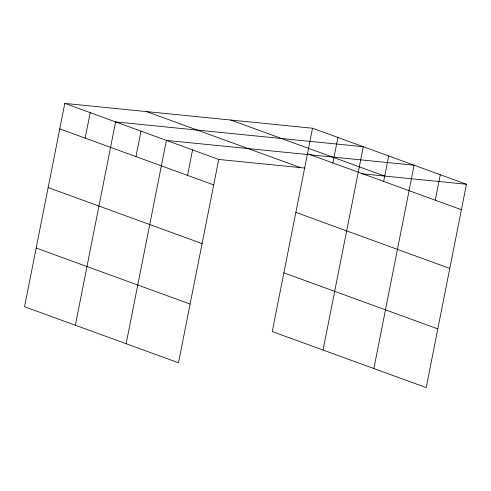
<?xml version="1.0" encoding="UTF-8"?>
<svg xmlns="http://www.w3.org/2000/svg" width="491" height="491" viewBox="0 0 491 491"><rect width="100%" height="100%" fill="white"/><g stroke="black" fill="none" stroke-linecap="round" stroke-linejoin="round"><path stroke-width="0.74" d="M64.806 103.411L24.55 306.734L178.485 362.769L218.74 159.446L64.806 103.411L312.515 128.231L466.45 184.266L426.194 387.589L272.26 331.554L312.515 128.231M85.164 138.112L90.209 112.66M75.35 325.226L115.606 121.903L363.315 146.723L323.06 350.046M135.964 156.604L141.003 131.152M126.144 343.718L166.406 140.395L307.556 154.536M187.531 175.379L192.57 149.921M332.873 162.932L337.918 137.48M383.674 181.425L388.712 155.972M373.854 368.538L414.116 165.215L309.06 154.69M435.241 200.199L440.28 174.741M218.74 159.446L304.997 168.094M361.394 173.74L466.45 184.266M230.776 120.043L384.705 176.079M307.476 153.689L461.411 209.725M146.551 111.604L300.486 167.64M295.858 212.382L449.787 268.424M59.767 128.869L213.702 184.904M283.884 272.855L437.812 328.896M48.149 187.562L202.077 243.597M36.174 248.035L190.103 304.076"/></g></svg>
